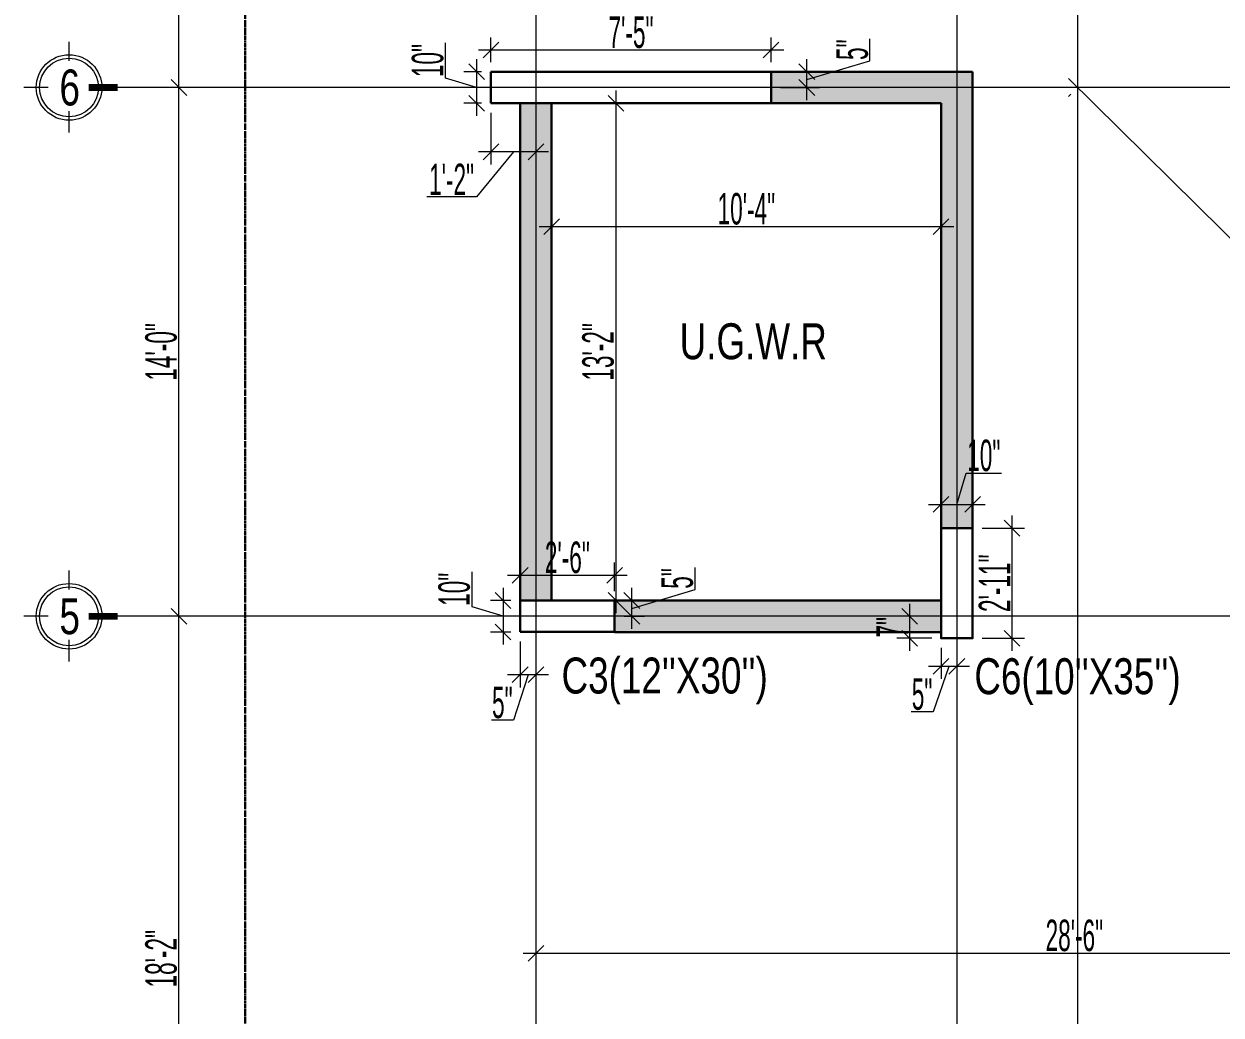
# Model space of a CAD drawing. Header units: inches. Extents: x 283072 to 301462, y 26630 to 62925.
# Drawn here: x 290999.7 to 291379.8, y 31269.6 to 31584.5 of the extents above; entities that cross this region are included whole.
import ezdxf

# ---------------------------------------------------------------- set-up
doc = ezdxf.new("R2010")
doc.units = ezdxf.units.IN
doc.header["$MEASUREMENT"] = 0
doc.header["$PDMODE"] = 2
doc.linetypes.add('CENTER2', pattern=[1.125, 0.75, -0.125, 0.125, -0.125])
doc.linetypes.add('DASHDOT', pattern=[25.4, 12.7, -6.35, 0, -6.35])
doc.layers.get('0').update_dxf_attribs({"lineweight": 5})
for name, color, linetype, lineweight in [('BUILDING_OUTER_P3', 1, 'Continuous', 35), ('column', 1, 'Continuous', 30), ('Dime.', 7, 'Continuous', 15), ('Dimension.', 7, 'Continuous', 5), ('Grid+Di', 194, 'CENTER2', 15), ('wall', 7, 'Continuous', 35)]:
    doc.layers.add(name, color=color, linetype=linetype, lineweight=lineweight)
doc.styles.add('ltcnbt', font='swisscl.ttf', dxfattribs={"width": 0.7, "height": 10})
doc.styles.add('style4', font='swisscl.ttf')
doc.dimstyles.new('SCALE-50', dxfattribs={"dimtxt": 9, "dimasz": 5, "dimexe": 4, "dimexo": 3, "dimgap": 0.5, "dimtad": 1, "dimdec": 0, "dimzin": 3, "dimdsep": 46, "dimlunit": 4, "dimtxsty": 'ltcnbt', "dimblk": 'OBLIQUE', "dimcen": 0.09375, "dimdle": 4, "dimclrd": 252, "dimclre": 252, "dimclrt": 7, "dimadec": 0, "dimazin": 0, "dimtfac": 1, "dimtdec": 0, "dimtofl": 0, "dimtmove": 1, "dimatfit": 3, "dimfxl": 3, "dimtolj": 1, "dimtzin": 0, "dimlwd": 15, "dimlwe": 15, "dimarcsym": 0})

# ---------------------------------------------------------------- blocks, each defined once
blk = doc.blocks.new('GN')
at = {"layer": 'Grid+Di', "color": 5, "linetype": 'ByBlock', "lineweight": 0}
for points in [[(0, 7.97), (0, 13.6)], [(-6.26, 0), (-13.44, 0)], [(0, -13.43), (0, -7.03)]]:
    blk.add_lwpolyline(points, dxfattribs=at)
at = {"layer": 'Grid+Di', "color": 5, "linetype": 'ByBlock', "lineweight": 0, "const_width": 2}
blk.add_lwpolyline([(14.47, 0), (5.86, 0)], dxfattribs=at)
at = {"layer": 'Grid+Di', "color": 5, "linetype": 'ByBlock'}
for radius in [9.76, 8.76]:
    blk.add_circle((0, 0), radius, dxfattribs=at)
blk = doc.blocks.new('_Oblique')
at = {"color": 0, "linetype": 'ByBlock', "lineweight": -2}
blk.add_line((-0.5, -0.5), (0.5, 0.5), dxfattribs=at)
blk = doc.blocks.new('*D147')
at = {"layer": 'Defpoints', "color": 0, "linetype": 'ByBlock', "lineweight": 30, "ltscale": 200, "transparency": 16777216}
for p in [(291048.87, 31396.35), (291069.92, 31396.35), (291069.92, 31178.74)]:
    blk.add_point(p, dxfattribs=at)
at = {"layer": 'Dimension.', "color": 252, "lineweight": 15, "ltscale": 200, "transparency": 16777216}
for p, q in [((291048.87, 31174.74), (291048.87, 31400.35)), ((291066.92, 31396.35), (291044.87, 31396.35)), ((291066.92, 31178.74), (291044.87, 31178.74))]:
    blk.add_line(p, q, dxfattribs=at)
at = {"layer": 'Dimension.', "color": 252, "linetype": 'ByBlock', "lineweight": 15, "ltscale": 200, "transparency": 16777216, "xscale": 5, "yscale": 5, "zscale": 5}
for p, rotation in [((291048.87, 31396.35), 90), ((291048.87, 31178.74), 270)]:
    blk.add_blockref('_Oblique', p, dxfattribs=dict(at, rotation=rotation))
at = {"layer": 'Dimension.', "color": 7, "linetype": 'ByBlock', "lineweight": 15, "ltscale": 200, "transparency": 16777216, "insert": (291043.25, 31287.54), "char_height": 10, "attachment_point": 5, "rotation": 90, "style": 'ltcnbt'}
blk.add_mtext('\\A1;18\'-2"', dxfattribs=at)
blk = doc.blocks.new('*D148')
at = {"layer": 'Defpoints', "color": 0, "linetype": 'ByBlock', "lineweight": 30, "ltscale": 200, "transparency": 16777216}
for p in [(291048.87, 31564.35), (291069.92, 31564.35), (291069.92, 31396.35)]:
    blk.add_point(p, dxfattribs=at)
at = {"layer": 'Dimension.', "color": 252, "lineweight": 15, "ltscale": 200, "transparency": 16777216}
for p, q in [((291048.87, 31392.35), (291048.87, 31568.35)), ((291066.92, 31564.35), (291044.87, 31564.35)), ((291066.92, 31396.35), (291044.87, 31396.35))]:
    blk.add_line(p, q, dxfattribs=at)
at = {"layer": 'Dimension.', "color": 252, "linetype": 'ByBlock', "lineweight": 15, "ltscale": 200, "transparency": 16777216, "xscale": 5, "yscale": 5, "zscale": 5}
for p, rotation in [((291048.87, 31564.35), 90), ((291048.87, 31396.35), 270)]:
    blk.add_blockref('_Oblique', p, dxfattribs=dict(at, rotation=rotation))
at = {"layer": 'Dimension.', "color": 7, "linetype": 'ByBlock', "lineweight": 15, "ltscale": 200, "transparency": 16777216, "insert": (291043.25, 31480.35), "char_height": 10, "attachment_point": 5, "rotation": 90, "style": 'ltcnbt'}
blk.add_mtext('\\A1;14\'-0"', dxfattribs=at)
blk = doc.blocks.new('*D149')
at = {"layer": 'Defpoints', "color": 0, "linetype": 'ByBlock', "lineweight": 30, "ltscale": 200, "transparency": 16777216}
for p in [(291048.87, 31628.16), (291069.92, 31628.16), (291069.92, 31564.35)]:
    blk.add_point(p, dxfattribs=at)
at = {"layer": 'Dimension.', "color": 252, "lineweight": 15, "ltscale": 200, "transparency": 16777216}
for p, q in [((291048.87, 31560.35), (291048.87, 31632.16)), ((291066.92, 31628.16), (291044.87, 31628.16)), ((291066.92, 31564.35), (291044.87, 31564.35))]:
    blk.add_line(p, q, dxfattribs=at)
at = {"layer": 'Dimension.', "color": 252, "linetype": 'ByBlock', "lineweight": 15, "ltscale": 200, "transparency": 16777216, "xscale": 5, "yscale": 5, "zscale": 5}
for p, rotation in [((291048.87, 31628.16), 90), ((291048.87, 31564.35), 270)]:
    blk.add_blockref('_Oblique', p, dxfattribs=dict(at, rotation=rotation))
at = {"layer": 'Dimension.', "color": 7, "linetype": 'ByBlock', "lineweight": 15, "ltscale": 200, "transparency": 16777216, "insert": (291043.27, 31596.26), "char_height": 10, "attachment_point": 5, "rotation": 90, "style": 'ltcnbt'}
blk.add_mtext('\\A1;5\'-4"', dxfattribs=at)
blk = doc.blocks.new('*D86')
at = {"layer": 'Defpoints', "color": 0, "linetype": 'ByBlock', "lineweight": 30, "ltscale": 200, "transparency": 16777216}
for p in [(291147.97, 31576.24), (291147.97, 31569.35), (291236.92, 31569.35)]:
    blk.add_point(p, dxfattribs=at)
at = {"layer": 'Dimension.', "color": 252, "lineweight": 15, "ltscale": 200, "transparency": 16777216}
for p, q in [((291147.97, 31572.35), (291147.97, 31580.24)), ((291236.92, 31572.35), (291236.92, 31580.24)), ((291240.92, 31576.24), (291143.97, 31576.24))]:
    blk.add_line(p, q, dxfattribs=at)
at = {"layer": 'Dimension.', "color": 252, "linetype": 'ByBlock', "lineweight": 15, "ltscale": 200, "transparency": 16777216, "xscale": 5, "yscale": 5, "zscale": 5, "rotation": 180}
blk.add_blockref('_Oblique', (291147.97, 31576.24), dxfattribs=at)
at = {"layer": 'Dimension.', "color": 252, "linetype": 'ByBlock', "lineweight": 15, "ltscale": 200, "transparency": 16777216, "xscale": 5, "yscale": 5, "zscale": 5}
blk.add_blockref('_Oblique', (291236.92, 31576.24), dxfattribs=at)
at = {"layer": 'Dimension.', "color": 7, "linetype": 'ByBlock', "lineweight": 15, "ltscale": 200, "transparency": 16777216, "insert": (291192.44, 31581.85), "char_height": 10, "attachment_point": 5, "style": 'ltcnbt'}
blk.add_mtext('\\A1;7\'-5"', dxfattribs=at)
blk = doc.blocks.new('*D87')
at = {"layer": 'Defpoints', "color": 0, "linetype": 'ByBlock', "lineweight": 30, "ltscale": 200, "transparency": 16777216}
for p in [(291147.97, 31569.35), (291143.39, 31559.35), (291147.97, 31559.35)]:
    blk.add_point(p, dxfattribs=at)
at = {"layer": 'Dimension.', "color": 252, "lineweight": 15, "ltscale": 200, "transparency": 16777216}
for p, q in [((291133.52, 31567.31), (291133.52, 31578.51)), ((291143.39, 31573.35), (291143.39, 31555.35)), ((291144.97, 31569.35), (291139.39, 31569.35)), ((291143.39, 31564.35), (291133.52, 31567.31)), ((291144.97, 31559.35), (291139.39, 31559.35))]:
    blk.add_line(p, q, dxfattribs=at)
at = {"layer": 'Dimension.', "color": 252, "linetype": 'ByBlock', "lineweight": 15, "ltscale": 200, "transparency": 16777216, "xscale": 5, "yscale": 5, "zscale": 5}
for p, rotation in [((291143.39, 31569.35), 90), ((291143.39, 31559.35), 270)]:
    blk.add_blockref('_Oblique', p, dxfattribs=dict(at, rotation=rotation))
at = {"layer": 'Dimension.', "color": 7, "linetype": 'ByBlock', "lineweight": 15, "ltscale": 200, "transparency": 16777216, "insert": (291127.9, 31572.91), "char_height": 10, "attachment_point": 5, "rotation": 90, "style": 'ltcnbt'}
blk.add_mtext('\\A1;10"', dxfattribs=at)
blk = doc.blocks.new('*D88')
at = {"layer": 'Defpoints', "color": 0, "linetype": 'ByBlock', "lineweight": 30, "ltscale": 200, "transparency": 16777216}
for p in [(291300.92, 31424.35), (291300.92, 31389.35), (291313.39, 31389.35)]:
    blk.add_point(p, dxfattribs=at)
at = {"layer": 'Dimension.', "color": 252, "lineweight": 15, "ltscale": 200, "transparency": 16777216}
for p, q in [((291313.39, 31428.35), (291313.39, 31385.35)), ((291303.92, 31424.35), (291317.39, 31424.35)), ((291303.92, 31389.35), (291317.39, 31389.35))]:
    blk.add_line(p, q, dxfattribs=at)
at = {"layer": 'Dimension.', "color": 252, "linetype": 'ByBlock', "lineweight": 15, "ltscale": 200, "transparency": 16777216, "xscale": 5, "yscale": 5, "zscale": 5}
for p, rotation in [((291313.39, 31424.35), 90), ((291313.39, 31389.35), 270)]:
    blk.add_blockref('_Oblique', p, dxfattribs=dict(at, rotation=rotation))
at = {"layer": 'Dimension.', "color": 7, "linetype": 'ByBlock', "lineweight": 15, "ltscale": 200, "transparency": 16777216, "insert": (291307.88, 31406.85), "char_height": 10, "attachment_point": 5, "rotation": 90, "style": 'ltcnbt'}
blk.add_mtext('\\A1;2\'-11"', dxfattribs=at)
blk = doc.blocks.new('*D89')
at = {"layer": 'Defpoints', "color": 0, "linetype": 'ByBlock', "lineweight": 30, "ltscale": 200, "transparency": 16777216}
for p in [(291300.92, 31431.89), (291290.92, 31424.35), (291300.92, 31424.35)]:
    blk.add_point(p, dxfattribs=at)
at = {"layer": 'Dimension.', "color": 252, "lineweight": 15, "ltscale": 200, "transparency": 16777216}
for p, q in [((291295.92, 31431.89), (291298.88, 31441.77)), ((291298.88, 31441.77), (291310.08, 31441.77)), ((291290.92, 31427.35), (291290.92, 31435.89)), ((291300.92, 31427.35), (291300.92, 31435.89)), ((291286.92, 31431.89), (291304.92, 31431.89))]:
    blk.add_line(p, q, dxfattribs=at)
at = {"layer": 'Dimension.', "color": 252, "linetype": 'ByBlock', "lineweight": 15, "ltscale": 200, "transparency": 16777216, "xscale": 5, "yscale": 5, "zscale": 5, "rotation": 180}
blk.add_blockref('_Oblique', (291290.92, 31431.89), dxfattribs=at)
at = {"layer": 'Dimension.', "color": 252, "linetype": 'ByBlock', "lineweight": 15, "ltscale": 200, "transparency": 16777216, "xscale": 5, "yscale": 5, "zscale": 5}
blk.add_blockref('_Oblique', (291300.92, 31431.89), dxfattribs=at)
at = {"layer": 'Dimension.', "color": 7, "linetype": 'ByBlock', "lineweight": 15, "ltscale": 200, "transparency": 16777216, "insert": (291304.48, 31447.39), "char_height": 10, "attachment_point": 5, "style": 'ltcnbt'}
blk.add_mtext('\\A1;10"', dxfattribs=at)
blk = doc.blocks.new('*D90')
at = {"layer": 'Defpoints', "color": 0, "linetype": 'ByBlock', "lineweight": 30, "ltscale": 200, "transparency": 16777216}
for p in [(291187.23, 31409.39), (291157.23, 31401.35), (291187.23, 31401.35)]:
    blk.add_point(p, dxfattribs=at)
at = {"layer": 'Dimension.', "color": 252, "lineweight": 15, "ltscale": 200, "transparency": 16777216}
for p, q in [((291157.23, 31404.35), (291157.23, 31413.39)), ((291187.23, 31404.35), (291187.23, 31413.39)), ((291153.23, 31409.39), (291191.23, 31409.39))]:
    blk.add_line(p, q, dxfattribs=at)
at = {"layer": 'Dimension.', "color": 252, "linetype": 'ByBlock', "lineweight": 15, "ltscale": 200, "transparency": 16777216, "xscale": 5, "yscale": 5, "zscale": 5, "rotation": 180}
blk.add_blockref('_Oblique', (291157.23, 31409.39), dxfattribs=at)
at = {"layer": 'Dimension.', "color": 252, "linetype": 'ByBlock', "lineweight": 15, "ltscale": 200, "transparency": 16777216, "xscale": 5, "yscale": 5, "zscale": 5}
blk.add_blockref('_Oblique', (291187.23, 31409.39), dxfattribs=at)
at = {"layer": 'Dimension.', "color": 7, "linetype": 'ByBlock', "lineweight": 15, "ltscale": 200, "transparency": 16777216, "insert": (291172.23, 31415.01), "char_height": 10, "attachment_point": 5, "style": 'ltcnbt'}
blk.add_mtext('\\A1;2\'-6"', dxfattribs=at)
blk = doc.blocks.new('*D91')
at = {"layer": 'Defpoints', "color": 0, "linetype": 'ByBlock', "lineweight": 30, "ltscale": 200, "transparency": 16777216}
for p in [(291157.23, 31401.35), (291151.82, 31391.35), (291157.23, 31391.35)]:
    blk.add_point(p, dxfattribs=at)
at = {"layer": 'Dimension.', "color": 252, "lineweight": 15, "ltscale": 200, "transparency": 16777216}
for p, q in [((291141.95, 31399.31), (291141.95, 31410.51)), ((291151.82, 31405.35), (291151.82, 31387.35)), ((291154.23, 31401.35), (291147.82, 31401.35)), ((291151.82, 31396.35), (291141.95, 31399.31)), ((291154.23, 31391.35), (291147.82, 31391.35))]:
    blk.add_line(p, q, dxfattribs=at)
at = {"layer": 'Dimension.', "color": 252, "linetype": 'ByBlock', "lineweight": 15, "ltscale": 200, "transparency": 16777216, "xscale": 5, "yscale": 5, "zscale": 5}
for p, rotation in [((291151.82, 31401.35), 90), ((291151.82, 31391.35), 270)]:
    blk.add_blockref('_Oblique', p, dxfattribs=dict(at, rotation=rotation))
at = {"layer": 'Dimension.', "color": 7, "linetype": 'ByBlock', "lineweight": 15, "ltscale": 200, "transparency": 16777216, "insert": (291136.32, 31404.91), "char_height": 10, "attachment_point": 5, "rotation": 90, "style": 'ltcnbt'}
blk.add_mtext('\\A1;10"', dxfattribs=at)
blk = doc.blocks.new('*D116')
at = {"layer": 'Defpoints', "color": 0, "linetype": 'ByBlock', "lineweight": 30, "ltscale": 200, "transparency": 16777216}
for p in [(291290.92, 31389.35), (291295.92, 31389.35), (291290.92, 31380.42)]:
    blk.add_point(p, dxfattribs=at)
at = {"layer": 'Dimension.', "color": 252, "lineweight": 15, "ltscale": 200, "transparency": 16777216}
for p, q in [((291290.92, 31386.35), (291290.92, 31376.42)), ((291295.92, 31386.35), (291295.92, 31376.42)), ((291299.92, 31380.42), (291286.92, 31380.42)), ((291293.42, 31380.42), (291288.37, 31365.97)), ((291288.37, 31365.97), (291281.38, 31365.97))]:
    blk.add_line(p, q, dxfattribs=at)
at = {"layer": 'Dimension.', "color": 252, "linetype": 'ByBlock', "lineweight": 15, "ltscale": 200, "transparency": 16777216, "xscale": 5, "yscale": 5, "zscale": 5, "rotation": 180}
blk.add_blockref('_Oblique', (291290.92, 31380.42), dxfattribs=at)
at = {"layer": 'Dimension.', "color": 252, "linetype": 'ByBlock', "lineweight": 15, "ltscale": 200, "transparency": 16777216, "xscale": 5, "yscale": 5, "zscale": 5}
blk.add_blockref('_Oblique', (291295.92, 31380.42), dxfattribs=at)
at = {"layer": 'Dimension.', "color": 7, "linetype": 'ByBlock', "lineweight": 15, "ltscale": 200, "transparency": 16777216, "insert": (291284.87, 31371.57), "char_height": 10, "attachment_point": 5, "style": 'ltcnbt'}
blk.add_mtext('\\A1;5"', dxfattribs=at)
blk = doc.blocks.new('*D117')
at = {"layer": 'Defpoints', "color": 0, "linetype": 'ByBlock', "lineweight": 30, "ltscale": 200, "transparency": 16777216}
for p in [(291290.92, 31396.35), (291280.89, 31389.35), (291290.92, 31389.35)]:
    blk.add_point(p, dxfattribs=at)
at = {"layer": 'Dimension.', "color": 252, "lineweight": 15, "ltscale": 200, "transparency": 16777216}
for p, q in [((291280.89, 31400.35), (291280.89, 31385.35)), ((291287.92, 31396.35), (291276.89, 31396.35)), ((291287.92, 31389.35), (291276.89, 31389.35))]:
    blk.add_line(p, q, dxfattribs=at)
at = {"layer": 'Dimension.', "color": 252, "linetype": 'ByBlock', "lineweight": 15, "ltscale": 200, "transparency": 16777216, "xscale": 5, "yscale": 5, "zscale": 5}
for p, rotation in [((291280.89, 31396.35), 90), ((291280.89, 31389.35), 270)]:
    blk.add_blockref('_Oblique', p, dxfattribs=dict(at, rotation=rotation))
at = {"layer": 'Dimension.', "color": 7, "linetype": 'ByBlock', "lineweight": 15, "ltscale": 200, "transparency": 16777216, "insert": (291275.39, 31392.85), "char_height": 10, "attachment_point": 5, "rotation": 90, "style": 'ltcnbt'}
blk.add_mtext('\\A1;7"', dxfattribs=at)
blk = doc.blocks.new('*D118')
at = {"layer": 'Defpoints', "color": 0, "linetype": 'ByBlock', "lineweight": 30, "ltscale": 200, "transparency": 16777216}
for p in [(291157.23, 31391.35), (291162.23, 31391.35), (291157.23, 31377.77)]:
    blk.add_point(p, dxfattribs=at)
at = {"layer": 'Dimension.', "color": 252, "lineweight": 15, "ltscale": 200, "transparency": 16777216}
for p, q in [((291157.23, 31388.35), (291157.23, 31373.77)), ((291162.23, 31388.35), (291162.23, 31373.77)), ((291166.23, 31377.77), (291153.23, 31377.77)), ((291159.73, 31377.77), (291155.07, 31363.32)), ((291155.07, 31363.32), (291148.09, 31363.32))]:
    blk.add_line(p, q, dxfattribs=at)
at = {"layer": 'Dimension.', "color": 252, "linetype": 'ByBlock', "lineweight": 15, "ltscale": 200, "transparency": 16777216, "xscale": 5, "yscale": 5, "zscale": 5, "rotation": 180}
blk.add_blockref('_Oblique', (291157.23, 31377.77), dxfattribs=at)
at = {"layer": 'Dimension.', "color": 252, "linetype": 'ByBlock', "lineweight": 15, "ltscale": 200, "transparency": 16777216, "xscale": 5, "yscale": 5, "zscale": 5}
blk.add_blockref('_Oblique', (291162.23, 31377.77), dxfattribs=at)
at = {"layer": 'Dimension.', "color": 7, "linetype": 'ByBlock', "lineweight": 15, "ltscale": 200, "transparency": 16777216, "insert": (291151.58, 31368.92), "char_height": 10, "attachment_point": 5, "style": 'ltcnbt'}
blk.add_mtext('\\A1;5"', dxfattribs=at)
blk = doc.blocks.new('*D119')
at = {"layer": 'Defpoints', "color": 0, "linetype": 'ByBlock', "lineweight": 30, "ltscale": 200, "transparency": 16777216}
for p in [(291187.23, 31401.35), (291192.71, 31401.35), (291187.23, 31396.35)]:
    blk.add_point(p, dxfattribs=at)
at = {"layer": 'Dimension.', "color": 252, "lineweight": 15, "ltscale": 200, "transparency": 16777216}
for p, q in [((291212.77, 31404.87), (291212.77, 31411.85)), ((291192.71, 31392.35), (291192.71, 31405.35)), ((291190.23, 31401.35), (291196.71, 31401.35)), ((291192.71, 31398.85), (291212.77, 31404.87)), ((291190.23, 31396.35), (291196.71, 31396.35))]:
    blk.add_line(p, q, dxfattribs=at)
at = {"layer": 'Dimension.', "color": 252, "linetype": 'ByBlock', "lineweight": 15, "ltscale": 200, "transparency": 16777216, "xscale": 5, "yscale": 5, "zscale": 5}
for p, rotation in [((291192.71, 31401.35), 90), ((291192.71, 31396.35), 270)]:
    blk.add_blockref('_Oblique', p, dxfattribs=dict(at, rotation=rotation))
at = {"layer": 'Dimension.', "color": 7, "linetype": 'ByBlock', "lineweight": 15, "ltscale": 200, "transparency": 16777216, "insert": (291207.16, 31408.36), "char_height": 10, "attachment_point": 5, "rotation": 90, "style": 'ltcnbt'}
blk.add_mtext('\\A1;5"', dxfattribs=at)
blk = doc.blocks.new('*D120')
at = {"layer": 'Defpoints', "color": 0, "linetype": 'ByBlock', "lineweight": 30, "ltscale": 200, "transparency": 16777216}
for p in [(291147.97, 31559.35), (291162.23, 31559.35), (291147.97, 31543.91)]:
    blk.add_point(p, dxfattribs=at)
at = {"layer": 'Dimension.', "color": 252, "lineweight": 15, "ltscale": 200, "transparency": 16777216}
for p, q in [((291147.97, 31556.35), (291147.97, 31539.91)), ((291162.23, 31556.35), (291162.23, 31539.91)), ((291155.1, 31543.91), (291143.34, 31529.62)), ((291166.23, 31543.91), (291143.97, 31543.91)), ((291143.34, 31529.62), (291127.57, 31529.62))]:
    blk.add_line(p, q, dxfattribs=at)
at = {"layer": 'Dimension.', "color": 252, "linetype": 'ByBlock', "lineweight": 15, "ltscale": 200, "transparency": 16777216, "xscale": 5, "yscale": 5, "zscale": 5, "rotation": 180}
blk.add_blockref('_Oblique', (291147.97, 31543.91), dxfattribs=at)
at = {"layer": 'Dimension.', "color": 252, "linetype": 'ByBlock', "lineweight": 15, "ltscale": 200, "transparency": 16777216, "xscale": 5, "yscale": 5, "zscale": 5}
blk.add_blockref('_Oblique', (291162.23, 31543.91), dxfattribs=at)
at = {"layer": 'Dimension.', "color": 7, "linetype": 'ByBlock', "lineweight": 15, "ltscale": 200, "transparency": 16777216, "insert": (291135.46, 31535.14), "char_height": 10, "attachment_point": 5, "style": 'ltcnbt'}
blk.add_mtext('\\A1;1\'-2"', dxfattribs=at)
blk = doc.blocks.new('*D121')
at = {"layer": 'Defpoints', "color": 0, "linetype": 'ByBlock', "lineweight": 30, "ltscale": 200, "transparency": 16777216}
for p in [(291236.92, 31569.35), (291248.27, 31569.35), (291236.92, 31564.35)]:
    blk.add_point(p, dxfattribs=at)
at = {"layer": 'Dimension.', "color": 252, "lineweight": 15, "ltscale": 200, "transparency": 16777216}
for p, q in [((291268.33, 31572.87), (291268.33, 31579.85)), ((291248.27, 31560.35), (291248.27, 31573.35)), ((291248.27, 31566.85), (291268.33, 31572.87)), ((291239.92, 31569.35), (291252.27, 31569.35)), ((291239.92, 31564.35), (291252.27, 31564.35))]:
    blk.add_line(p, q, dxfattribs=at)
at = {"layer": 'Dimension.', "color": 252, "linetype": 'ByBlock', "lineweight": 15, "ltscale": 200, "transparency": 16777216, "xscale": 5, "yscale": 5, "zscale": 5}
for p, rotation in [((291248.27, 31569.35), 90), ((291248.27, 31564.35), 270)]:
    blk.add_blockref('_Oblique', p, dxfattribs=dict(at, rotation=rotation))
at = {"layer": 'Dimension.', "color": 7, "linetype": 'ByBlock', "lineweight": 15, "ltscale": 200, "transparency": 16777216, "insert": (291262.73, 31576.36), "char_height": 10, "attachment_point": 5, "rotation": 90, "style": 'ltcnbt'}
blk.add_mtext('\\A1;5"', dxfattribs=at)
blk = doc.blocks.new('*D133')
at = {"layer": 'Defpoints', "color": 0, "linetype": 'ByBlock', "lineweight": 30, "ltscale": 200, "transparency": 16777216}
for p in [(291162.23, 31296.94), (291504.23, 31296.94), (291504.23, 31289.28)]:
    blk.add_point(p, dxfattribs=at)
at = {"layer": 'Dimension.', "color": 252, "lineweight": 15, "ltscale": 200, "transparency": 16777216}
for p, q in [((291162.23, 31293.94), (291162.23, 31285.28)), ((291504.23, 31293.94), (291504.23, 31285.28)), ((291158.23, 31289.28), (291508.23, 31289.28))]:
    blk.add_line(p, q, dxfattribs=at)
at = {"layer": 'Dimension.', "color": 252, "linetype": 'ByBlock', "lineweight": 15, "ltscale": 200, "transparency": 16777216, "xscale": 5, "yscale": 5, "zscale": 5, "rotation": 180}
blk.add_blockref('_Oblique', (291162.23, 31289.28), dxfattribs=at)
at = {"layer": 'Dimension.', "color": 252, "linetype": 'ByBlock', "lineweight": 15, "ltscale": 200, "transparency": 16777216, "xscale": 5, "yscale": 5, "zscale": 5}
blk.add_blockref('_Oblique', (291504.23, 31289.28), dxfattribs=at)
at = {"layer": 'Dimension.', "color": 7, "linetype": 'ByBlock', "lineweight": 15, "ltscale": 200, "transparency": 16777216, "insert": (291333.23, 31294.9), "char_height": 10, "attachment_point": 5, "style": 'ltcnbt'}
blk.add_mtext('\\A1;28\'-6"', dxfattribs=at)
blk = doc.blocks.new('*D135')
at = {"layer": 'Defpoints', "color": 0, "linetype": 'ByBlock', "lineweight": 30, "ltscale": 200, "transparency": 16777216}
for p in [(291334.23, 31564.35), (291504.23, 31396.35), (291504.23, 31396.35)]:
    blk.add_point(p, dxfattribs=at)
at = {"layer": 'Dimension.', "color": 252, "lineweight": 15, "ltscale": 200, "transparency": 16777216}
for p, q in [((291331.39, 31567.16), (291507.08, 31393.54)), ((291332.12, 31562.22), (291331.42, 31561.51)), ((291502.12, 31394.22), (291501.42, 31393.51))]:
    blk.add_line(p, q, dxfattribs=at)
at = {"layer": 'Dimension.', "color": 252, "linetype": 'ByBlock', "lineweight": 15, "ltscale": 200, "transparency": 16777216, "xscale": 5, "yscale": 5, "zscale": 5}
for p, rotation in [((291334.23, 31564.35), 135.3390233447813), ((291504.23, 31396.35), 315.3390233447813)]:
    blk.add_blockref('_Oblique', p, dxfattribs=dict(at, rotation=rotation))
at = {"layer": 'Dimension.', "color": 7, "linetype": 'ByBlock', "lineweight": 15, "ltscale": 200, "transparency": 16777216, "insert": (291423.18, 31484.34), "char_height": 10, "attachment_point": 5, "rotation": 315.339, "style": 'ltcnbt'}
blk.add_mtext('\\A1;19\'-11"', dxfattribs=at)
blk = doc.blocks.new('*D136')
at = {"layer": 'Defpoints', "color": 0, "linetype": 'ByBlock', "lineweight": 30, "ltscale": 200, "transparency": 16777216}
for p in [(291192.44, 31559.35), (291187.64, 31401.35), (291196.71, 31401.35)]:
    blk.add_point(p, dxfattribs=at)
at = {"layer": 'Dimension.', "color": 252, "lineweight": 15, "ltscale": 200, "transparency": 16777216}
for p, q in [((291187.64, 31563.35), (291187.64, 31397.35)), ((291189.44, 31559.35), (291183.64, 31559.35)), ((291193.71, 31401.35), (291183.64, 31401.35))]:
    blk.add_line(p, q, dxfattribs=at)
at = {"layer": 'Dimension.', "color": 252, "linetype": 'ByBlock', "lineweight": 15, "ltscale": 200, "transparency": 16777216, "xscale": 5, "yscale": 5, "zscale": 5}
for p, rotation in [((291187.64, 31559.35), 90), ((291187.64, 31401.35), 270)]:
    blk.add_blockref('_Oblique', p, dxfattribs=dict(at, rotation=rotation))
at = {"layer": 'Dimension.', "color": 7, "linetype": 'ByBlock', "lineweight": 15, "ltscale": 200, "transparency": 16777216, "insert": (291182.02, 31480.35), "char_height": 10, "attachment_point": 5, "rotation": 90, "style": 'ltcnbt'}
blk.add_mtext('\\A1;13\'-2"', dxfattribs=at)
blk = doc.blocks.new('*D137')
at = {"layer": 'Defpoints', "color": 0, "linetype": 'ByBlock', "lineweight": 30, "ltscale": 200, "transparency": 16777216}
for p in [(291167.23, 31523.37), (291290.92, 31523.37), (291290.92, 31520.14)]:
    blk.add_point(p, dxfattribs=at)
at = {"layer": 'Dimension.', "color": 252, "lineweight": 15, "ltscale": 200, "transparency": 16777216}
for p, q in [((291163.23, 31520.14), (291294.92, 31520.14)), ((291167.23, 31520.37), (291167.23, 31516.14)), ((291290.92, 31520.37), (291290.92, 31516.14))]:
    blk.add_line(p, q, dxfattribs=at)
at = {"layer": 'Dimension.', "color": 252, "linetype": 'ByBlock', "lineweight": 15, "ltscale": 200, "transparency": 16777216, "xscale": 5, "yscale": 5, "zscale": 5, "rotation": 180}
blk.add_blockref('_Oblique', (291167.23, 31520.14), dxfattribs=at)
at = {"layer": 'Dimension.', "color": 252, "linetype": 'ByBlock', "lineweight": 15, "ltscale": 200, "transparency": 16777216, "xscale": 5, "yscale": 5, "zscale": 5}
blk.add_blockref('_Oblique', (291290.92, 31520.14), dxfattribs=at)
at = {"layer": 'Dimension.', "color": 7, "linetype": 'ByBlock', "lineweight": 15, "ltscale": 200, "transparency": 16777216, "insert": (291229.08, 31525.76), "char_height": 10, "attachment_point": 5, "style": 'ltcnbt'}
blk.add_mtext('\\A1;10\'-4"', dxfattribs=at)
blk = doc.blocks.new('WT43T2')
at = {"layer": 'column'}
for p, q in [((293094.37, 47212.08), (293094.37, 47222.08)), ((293183.32, 47222.08), (293094.37, 47222.08)), ((293183.32, 47222.08), (293094.37, 47222.08)), ((293094.37, 47212.08), (293094.37, 47222.08)), ((293183.32, 47222.08), (293183.32, 47212.08)), ((293183.32, 47222.08), (293183.32, 47212.08)), ((293183.32, 47212.08), (293094.37, 47212.08)), ((293183.32, 47212.08), (293094.37, 47212.08))]:
    blk.add_line(p, q, dxfattribs=at)
for points in [[(293237.32, 47077.08), (293247.32, 47077.08), (293247.32, 47042.08), (293237.32, 47042.08)], [(293237.32, 47077.08), (293247.32, 47077.08), (293247.32, 47042.08), (293237.32, 47042.08)], [(293103.63, 47044.08), (293103.63, 47054.08), (293133.63, 47054.08), (293133.63, 47044.08)], [(293103.63, 47044.08), (293103.63, 47054.08), (293133.63, 47054.08), (293133.63, 47044.08)]]:
    blk.add_lwpolyline(points, close=True, dxfattribs=at)

msp = doc.modelspace()

# ---------------------------------------------------------------- hatches: boundary and pattern name
at = {"layer": 'Dimension.', "linetype": 'ByBlock', "lineweight": 15, "ltscale": 200}
h = msp.add_hatch(dxfattribs=at)
h.set_pattern_fill('AR-CONC', color=256, style=0)
h.set_pattern_definition([(50, (-1319.087, -15652.7265), (7.17260183, -0.62752135), [0.75, -8.25]), (355, (-1319.087, -15652.7265), (-1.38751334, 7.52192134), [0.6, -6.6]), (100.4514, (-1318.489, -15652.779), (5.78509382, 6.89439542), [0.6374019, -7.01142112]), (46.1842, (-1319.087, -15650.7265), (10.67241049, -1.65519014), [1.125, -12.375]), (96.6356, (-1318.197, -15650.864), (9.34662706, 9.7411787), [0.9561029, -10.51713]), (351.1842, (-1319.087, -15650.727), (9.34661945, 9.741186), [0.9, -9.9]), (21, (-1318.087, -15651.2265), (5.96907052, -4.02618891), [0.75, -8.25]), (326, (-1318.087, -15651.2265), (2.43315332, 7.25150045), [0.6, -6.6]), (71.4514, (-1317.5894, -15651.562), (8.40222629, 3.22530497), [0.6374019, -7.01142112]), (37.5, (-1319.0868, -15652.7265), (0.121598553, 3.328938538), [0, -6.52, 0, -6.7, 0, -6.625]), (7.5, (-1319.0868, -15652.7265), (2.630695374, 3.94411712), [0, -3.82, 0, -6.37, 0, -2.525]), (327.5, (-1321.3168, -15652.7265), (5.338224362, -0.225548717), [0, -2.5, 0, -7.8, 0, -10.35]), (317.5, (-1322.317, -15652.7265), (5.83186169, 1.00104982), [0, -3.25, 0, -5.18, 0, -7.35])])
h.paths.add_polyline_path([(291167.23038, 31559.35054), (291157.23038, 31559.35054), (291157.23038, 31401.35054), (291167.23038, 31401.35054)])
h.paths.add_polyline_path([(291300.92011, 31569.35054), (291236.92011, 31569.35054), (291236.92011, 31559.35054), (291290.92011, 31559.35054), (291290.92011, 31424.35054), (291300.92011, 31424.35054)])
h.paths.add_polyline_path([(291290.92011, 31401.35054), (291187.23038, 31401.35054), (291187.23038, 31391.35054), (291290.92011, 31391.35054)])

# ---------------------------------------------------------------- linework, layer by layer
at = {"layer": 'BUILDING_OUTER_P3', "linetype": 'DASHDOT', "lineweight": 30, "ltscale": 0.02}
msp.add_line((291069.92011, 30586.57655), (291069.92011, 31741.57655), dxfattribs=at)
msp.add_line((291069.92011, 30586.57655), (291069.92011, 31741.57655), dxfattribs=at)
at = {"layer": 'Grid+Di', "linetype": 'ByBlock', "lineweight": 15, "ltscale": 200}
for p, q in [((291162.23038, 31790.0805), (291162.23038, 30523.97835)), ((291295.92011, 31790.0805), (291295.92011, 30523.97835)), ((291334.23261, 31790.0805), (291334.23261, 30523.97835)), ((291604.75505, 31564.35054), (291029.42321, 31564.35054)), ((291604.75505, 31396.35054), (291029.42321, 31396.35054))]:
    msp.add_line(p, q, dxfattribs=at)
at = {"layer": 'wall', "lineweight": 30}
for p, q in [((291236.92011, 31569.35054), (291300.92011, 31569.35054)), ((291300.92011, 31424.35054), (291300.92011, 31569.35054)), ((291157.23038, 31401.35054), (291157.23038, 31559.35054)), ((291167.23038, 31401.35054), (291167.23038, 31559.35054)), ((291236.92011, 31559.35054), (291290.92011, 31559.35054)), ((291290.92011, 31424.35054), (291290.92011, 31559.35054)), ((291187.23038, 31401.35054), (291290.92011, 31401.35054)), ((291187.23038, 31391.35054), (291290.92011, 31391.35054))]:
    msp.add_line(p, q, dxfattribs=at)

# ---------------------------------------------------------------- block references
at = {"layer": 'column', "linetype": 'ByBlock', "lineweight": 15}
msp.add_blockref('WT43T2', (-1946.40262, -15652.72653), dxfattribs=at)
at = {"layer": 'Dime.', "xscale": 1.066601249971427, "yscale": 1.066601249971427, "zscale": 1.06660125}
for p in [(291013.98832, 31564.35054), (291013.98832, 31396.35054)]:
    msp.add_blockref('GN', p, dxfattribs=at)

# ---------------------------------------------------------------- texts
at = {"layer": 'Dime.', "style": 'style4'}
for s, p in [('6', (291010.93786, 31558.6563, 0.75826)), ('U.G.W.R', (291207.87808, 31478.01139, 0.75826)), ('5', (291010.93786, 31390.6563, 0.75826)), ("C3(12''X30'')", (291170.38021, 31371.81274, 0.75826)), ("C6(10''X35'')", (291301.48204, 31371.59536, 0.75826))]:
    msp.add_text(s, height=11.4075, dxfattribs=at).set_placement(p)

# ---------------------------------------------------------------- dimensions: what is measured, and where the dimension line sits
at = {"layer": 'Dimension.', "linetype": 'ByBlock', "lineweight": 15, "ltscale": 200}
for base, p1, p2, picture, middle in [((291048.86994, 31628.15949), (291069.92011, 31564.35054), (291069.92011, 31628.15949), '*D149', (291043.26837, 31596.25502)), ((291143.38777, 31559.35054), (291147.96537, 31569.35054), (291147.96537, 31559.35054), '*D87', (291127.8953, 31567.81191)), ((291248.27303, 31569.35054), (291236.92011, 31564.35054), (291236.92011, 31569.35054), '*D121', (291262.72618, 31573.36696)), ((291048.86994, 31564.35054), (291069.92011, 31396.35054), (291069.92011, 31564.35054), '*D148', (291043.24871, 31480.35054)), ((291187.63958, 31401.35054), (291192.44274, 31559.35054), (291196.71158, 31401.35054), '*D136', (291182.01834, 31480.35054)), ((291313.3947, 31389.35054), (291300.92011, 31424.35054), (291300.92011, 31389.35054), '*D88', (291307.87505, 31406.85054)), ((291151.81709, 31391.35054), (291157.23038, 31401.35054), (291157.23038, 31391.35054), '*D91', (291136.32462, 31399.81191)), ((291192.71158, 31401.35054), (291187.23038, 31396.35054), (291187.23038, 31401.35054), '*D119', (291207.16473, 31405.36696)), ((291048.86994, 31396.35054), (291069.92011, 31178.73511), (291069.92011, 31396.35054), '*D147', (291043.24871, 31287.54282)), ((291280.8948, 31389.35054), (291290.92011, 31396.35054), (291290.92011, 31389.35054), '*D117', (291275.3948, 31392.85054))]:
    dim = msp.add_linear_dim(base=base, p1=p1, p2=p2, angle=90, dimstyle='SCALE-50', dxfattribs=at)
    dim.commit()
    dim.dimension.update_dxf_attribs({"geometry": picture, "text_midpoint": middle})
for base, p1, p2, picture, middle in [((291147.96537, 31576.24388), (291236.92011, 31569.35054), (291147.96537, 31569.35054), '*D86', (291192.44274, 31581.84545)), ((291290.92011, 31520.14261), (291167.23038, 31523.36714), (291290.92011, 31523.36714), '*D137', (291229.07524, 31525.76384)), ((291300.92011, 31431.89386), (291290.92011, 31424.35054), (291300.92011, 31424.35054), '*D89', (291299.38148, 31447.38632)), ((291187.23038, 31409.38745), (291157.23038, 31401.35054), (291187.23038, 31401.35054), '*D90', (291172.23038, 31415.00869)), ((291504.23261, 31289.28313), (291162.23038, 31296.94489), (291504.23261, 31296.94489), '*D133', (291333.23149, 31294.90436))]:
    dim = msp.add_linear_dim(base=base, p1=p1, p2=p2, dimstyle='SCALE-50', dxfattribs=at)
    dim.commit()
    dim.dimension.update_dxf_attribs({"geometry": picture, "text_midpoint": middle})
dim = msp.add_aligned_dim(p1=(291334.23261, 31564.35054), p2=(291504.23261, 31396.35054), distance=0, dimstyle='SCALE-50', dxfattribs=at)
dim.commit()
dim.dimension.update_dxf_attribs({"geometry": '*D135', "text_midpoint": (291423.17923, 31484.34414)})
for base, p1, p2, picture, middle in [((291147.96537, 31543.90704), (291162.23038, 31559.35054), (291147.96537, 31559.35054), '*D120', (291142.84459, 31529.61772)), ((291157.23038, 31377.76983), (291162.23038, 31391.35054), (291157.23038, 31391.35054), '*D118', (291154.57095, 31363.31669)), ((291290.92011, 31380.41917), (291295.92011, 31389.35054), (291290.92011, 31389.35054), '*D116', (291287.86562, 31365.96603))]:
    dim = msp.add_linear_dim(base=base, p1=p1, p2=p2, dimstyle='SCALE-50', dxfattribs=at)
    dim.commit()
    dim.dimension.update_dxf_attribs({"geometry": picture, "text_midpoint": middle, "dimtype": 160})

doc.saveas('drawing.dxf')
